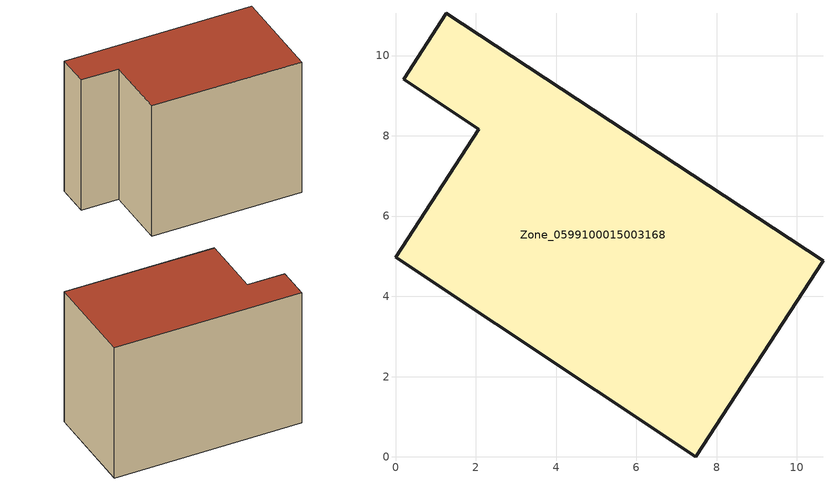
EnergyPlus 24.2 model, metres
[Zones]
Zone_0599100015003168
 floor ground (C_G): 10.65,4.89 7.48,0 0,4.97 2.07,8.16 0.21,9.41 1.27,11.06 z0.85
 wall outside (C_F): 7.48,0 10.65,4.89 1.27,11.06 0.21,9.41 2.07,8.16 0,4.97 7.48,0 z0.85:9.4
 roof outside (C_R): 0,4.97 7.48,0 10.65,4.89 1.27,11.06 0.21,9.41 2.07,8.16 z9.4
[BUILDING]
Pand.0599100015003168: North Axis=0; Terrain=City; Loads Convergence Tolerance Value=0.04; Temperature Convergence Tolerance Value=0.4; Solar Distribution=FullExterior; Maximum Number of Warmup Days=25; Minimum Number of Warmup Days=1
[Site:Location]
Rotterdam.The.Hague.AP_ZH_NLD Design_Conditions: Latitude=51.96; Longitude=4.45; Time Zone=1; Elevation=-4.5
[SITE:GROUNDTEMPERATURE:BUILDINGSURFACE]
18, 18, 18, 18, 18, 18, 18, 18, 18, 18, 18, 18
[MATERIAL] Thermal Absorptance=0.9; Solar Absorptance=0.7; Visible Absorptance=0.7
Name | Roughness | Thickness | Conductivity | Density | Specific Heat
G.TI.1975-1991 | MediumSmooth | 0.15 | 0.288461 | 540 | 1210
F.TI.1975-1991 | Rough | 0.3 | 0.230769 | 1920 | 840
R.TI.1975-1991 | MediumRough | 0.2 | 0.153846 | 1500 | 1000
[CONSTRUCTION]
C_G: G.TI.1975-1991
C_F: F.TI.1975-1991
C_R: R.TI.1975-1991
[ZONE]
Zone_0599100015003168: Type=1; Multiplier=1; Ceiling Height=Autocalculate; Volume=Autocalculate; Floor Area=autocalculate; Part of Total Floor Area=Yes
[ZONEINFILTRATION:DESIGNFLOWRATE]
Infil_Zone_0599100015003168: Zone or ZoneList or Space or SpaceList=Zone_0599100015003168; Schedule=AlwaysOn; Design Flow Rate Calculation Method=Flow/Area; Flow Rate per Floor Area=0.003; Constant Term Coefficient=1; Temperature Term Coefficient=0; Velocity Term Coefficient=0; Velocity Squared Term Coefficient=0
[HVACTEMPLATE:ZONE:IDEALLOADSAIRSYSTEM]
Zone_0599100015003168: Maximum Heating Supply Air Temperature=50; Minimum Cooling Supply Air Temperature=13; Maximum Heating Supply Air Humidity Ratio=0.0156; Minimum Cooling Supply Air Humidity Ratio=0.0077; Heating Limit=NoLimit; Cooling Limit=NoLimit; Dehumidification Control Type=ConstantSensibleHeatRatio; Cooling Sensible Heat Ratio=0.7; Dehumidification Setpoint=60; Humidification Control Type=None; Humidification Setpoint=30; Outdoor Air Method=None; Outdoor Air Flow Rate per Person=0.00944; Outdoor Air Flow Rate per Zone Floor Area=0; Outdoor Air Flow Rate per Zone=0; Demand Controlled Ventilation Type=None; Outdoor Air Economizer Type=NoEconomizer; Heat Recovery Type=None; Sensible Heat Recovery Effectiveness=0.7; Latent Heat Recovery Effectiveness=0.65
[ZONECONTROL:THERMOSTAT]
ThermostatControl_Zone_0599100015003168: Zone or ZoneList=Zone_0599100015003168; Control Type Schedule=DualSetpointControlType; Control 1=Thermostat_Zone_0599100015003168; Temperature Difference Between Cutout And Setpoint=0
[THERMOSTATSETPOINT:DUALSETPOINT]
Thermostat_Zone_0599100015003168: Heating Setpoint Temperature Schedule=HeatingSetpoint_Zone_0599100015003168; Cooling Setpoint Temperature Schedule=CoolingSetpoint_Zone_0599100015003168
[SCHEDULE:COMPACT]
HeatingSetpoint_Zone_0599100015003168: Through: 12/31, For: AllDays, Until: 24:00, 21
CoolingSetpoint_Zone_0599100015003168: Through: 12/31, For: AllDays, Until: 24:00, 24
DualSetpointControlType: Through: 12/31, For: AllDays, Until: 24:00, 4
AlwaysOn: Through: 12/31, For: AllDays, Until: 24:00, 1
